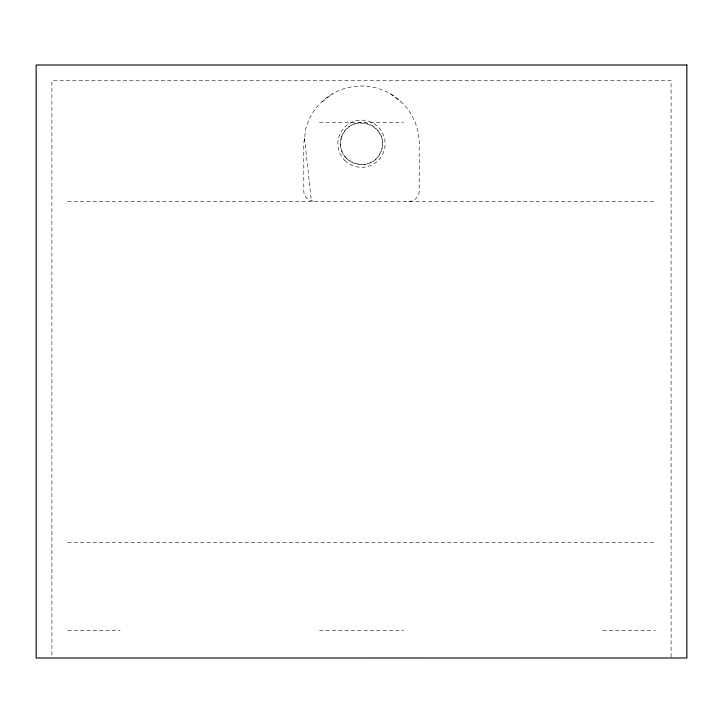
<?xml version="1.0" encoding="UTF-8"?>
<svg xmlns="http://www.w3.org/2000/svg" width="723" height="723" viewBox="0 0 723 723"><rect width="100%" height="100%" fill="white"/><g stroke="black" fill="none" stroke-linecap="round" stroke-linejoin="round"><path stroke-width="0.54" stroke-dasharray="3.62 2.71" d="M322.196 101.744L332.634 93.728M319.503 122.729L403.47 122.729M67.619 201.455L655.363 201.428M67.628 542.548L655.381 542.53M67.691 630.709L120.126 630.709M319.53 630.7L403.488 630.7M602.892 630.691L655.318 630.691M408.73 201.437A10.493 10.493 0 0 0 419.223 190.944L419.223 143.714A57.723 57.723 0 0 0 305.748 128.784L303.777 143.723L303.777 190.953A10.493 10.493 0 0 0 309.028 200.036L314.279 201.446M390.357 93.728L400.795 101.735M304.5 138.229L311.387 201.012M671.107 656.855L671.098 80.741L51.893 80.75L51.902 656.864M341.229 138.283C333.909 164.537 374.993 175.544 381.78 149.155C389.101 122.901 348.007 111.893 341.229 138.283M346.66 158.563A20.994 20.994 0 0 0 381.78 149.155A20.994 20.994 0 0 0 356.068 123.443A20.994 20.994 0 0 0 346.66 158.563M344.808 160.416A23.615 23.615 0 0 0 384.311 149.833A23.615 23.615 0 0 0 355.391 120.913A23.615 23.615 0 0 0 344.808 160.416"/><path stroke-width="1.08" d="M686.841 64.998L36.15 65.016L36.159 658.002L686.85 657.984L686.841 64.998"/></g></svg>
